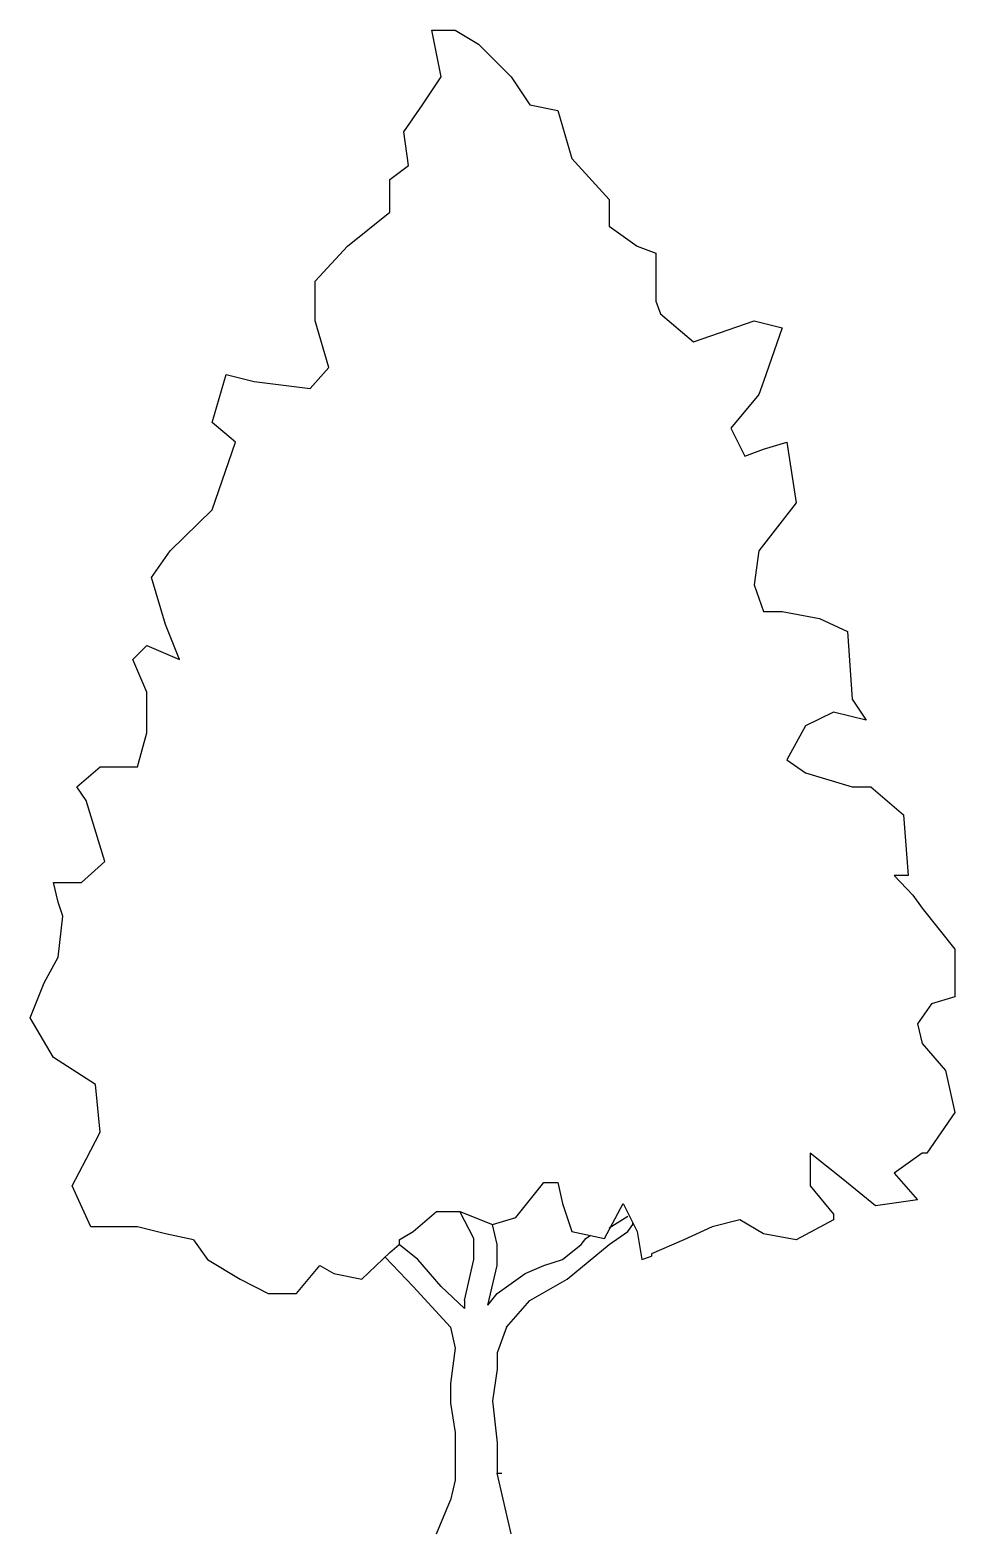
# Model space of a CAD drawing. Extents: x 327275 to 327894, y 71048 to 72054.
import ezdxf

# ---------------------------------------------------------------- set-up
doc = ezdxf.new("R2010")
doc.units = 0
doc.header["$MEASUREMENT"] = 0
doc.layers.get('0').update_dxf_attribs({"linetype": 'CONTINUOUS'})
doc.layers.add('ORIGIN', color=7, linetype='CONTINUOUS')

msp = doc.modelspace()

# ---------------------------------------------------------------- linework, layer by layer
at = {"color": 7, "linetype": 'CONTINUOUS'}
for p, q in [((327550.3, 72023), (327544.1, 72054.3)), ((327544.1, 72054.3), (327559.7, 72054.3)), ((327559.7, 72054.3), (327575.3, 72044.9)), ((327575.3, 72044.9), (327597.2, 72023)), ((327537.8, 72004.3), (327550.3, 72023)), ((327597.2, 72023), (327609.7, 72004.3)), ((327525.3, 71986.3), (327537.8, 72004.3)), ((327609.7, 72004.3), (327628.5, 72000.4)), ((327628.5, 72000.4), (327637.8, 71968.4)), ((327528.5, 71963.7), (327525.3, 71986.3)), ((327637.8, 71968.4), (327662.8, 71941)), ((327516, 71954.3), (327528.5, 71963.7)), ((327516, 71932.4), (327516, 71954.3)), ((327662.8, 71941), (327662.8, 71923)), ((327487.8, 71909.8), (327516, 71932.4)), ((327662.8, 71923), (327681.6, 71909.8)), ((327466, 71886.3), (327487.8, 71909.8)), ((327681.6, 71909.8), (327694.1, 71905.1)), ((327694.1, 71905.1), (327694.1, 71873)), ((327466, 71859.8), (327466, 71886.3)), ((327694.1, 71873), (327697.2, 71864.4)), ((327475.3, 71828.5), (327466, 71859.8)), ((327697.2, 71864.4), (327719.1, 71845.7)), ((327719.1, 71845.7), (327759.7, 71859.8)), ((327759.7, 71859.8), (327778.5, 71855.1)), ((327778.5, 71855.1), (327766, 71819.1)), ((327462.8, 71814.4), (327475.3, 71828.5)), ((327397.2, 71791.8), (327406.6, 71823.8)), ((327406.6, 71823.8), (327425.3, 71819.1)), ((327425.3, 71819.1), (327462.8, 71814.4)), ((327766, 71819.1), (327762.8, 71810.5)), ((327762.8, 71810.5), (327744.1, 71787.9)), ((327412.8, 71778.5), (327397.2, 71791.8)), ((327744.1, 71787.9), (327753.5, 71769.1)), ((327397.2, 71733.2), (327412.8, 71778.5)), ((327766, 71773.8), (327781.6, 71778.5)), ((327781.6, 71778.5), (327787.8, 71737.9)), ((327753.5, 71769.1), (327766, 71773.8)), ((327787.8, 71737.9), (327762.8, 71705.9)), ((327369.1, 71705.9), (327397.2, 71733.2)), ((327356.6, 71687.9), (327369.1, 71705.9)), ((327762.8, 71705.9), (327759.7, 71683.2)), ((327366, 71656.6), (327356.6, 71687.9)), ((327759.7, 71683.2), (327766, 71665.2)), ((327766, 71665.2), (327778.5, 71665.2)), ((327778.5, 71665.2), (327803.5, 71660.5)), ((327375.3, 71633.2), (327366, 71656.6)), ((327803.5, 71660.5), (327822.2, 71651.9)), ((327822.2, 71651.9), (327825.3, 71606.6)), ((327344.1, 71633.2), (327353.5, 71642.6)), ((327353.5, 71642.6), (327375.3, 71633.2)), ((327353.5, 71611.3), (327344.1, 71633.2)), ((327353.5, 71584), (327353.5, 71611.3)), ((327825.3, 71606.6), (327834.7, 71592.6)), ((327812.8, 71598), (327794.1, 71588.7)), ((327834.7, 71592.6), (327812.8, 71598)), ((327794.1, 71588.7), (327781.6, 71566)), ((327347.2, 71561.3), (327353.5, 71584)), ((327781.6, 71566), (327794.1, 71557.4)), ((327322.2, 71561.3), (327341, 71561.3)), ((327341, 71561.3), (327347.2, 71561.3)), ((327794.1, 71557.4), (327825.3, 71548)), ((327312.8, 71538.7), (327306.6, 71548)), ((327825.3, 71548), (327837.8, 71548)), ((327837.8, 71548), (327859.7, 71529.3)), ((327325.3, 71498), (327312.8, 71538.7)), ((327859.7, 71529.3), (327862.8, 71488.7)), ((327309.7, 71484), (327325.3, 71498)), ((327853.5, 71488.7), (327866, 71475.4)), ((327862.8, 71488.7), (327853.5, 71488.7)), ((327294.1, 71470.7), (327291, 71484)), ((327291, 71484), (327309.7, 71484)), ((327866, 71475.4), (327872.2, 71466.8)), ((327297.2, 71461.3), (327294.1, 71470.7)), ((327872.2, 71466.8), (327894.1, 71439.4)), ((327294.1, 71434), (327297.2, 71461.3)), ((327284.7, 71416.8), (327294.1, 71434)), ((327894.1, 71439.4), (327894.1, 71426.2)), ((327894.1, 71426.2), (327894.1, 71407.4)), ((327275.3, 71393.4), (327284.7, 71416.8)), ((327894.1, 71407.4), (327878.5, 71402.7)), ((327878.5, 71402.7), (327869.1, 71389.4)), ((327291, 71366.8), (327275.3, 71393.4)), ((327869.1, 71389.4), (327872.2, 71376.2)), ((327872.2, 71376.2), (327887.8, 71358.2)), ((327319.1, 71348.8), (327291, 71366.8)), ((327887.8, 71358.2), (327894.1, 71330.1)), ((327322.2, 71316.8), (327319.1, 71348.8)), ((327894.1, 71330.1), (327875.3, 71302.7)), ((327312.8, 71298.8), (327322.2, 71316.8)), ((327303.5, 71280.9), (327312.8, 71298.8)), ((327797.2, 71302.7), (327797.2, 71280.9)), ((327819.1, 71285.5), (327797.2, 71302.7)), ((327872.2, 71302.7), (327853.5, 71289.4)), ((327875.3, 71302.7), (327872.2, 71302.7)), ((327600.3, 71259.8), (327619.1, 71283.2)), ((327619.1, 71283.2), (327628.5, 71283.2)), ((327628.5, 71283.2), (327631.6, 71269.1)), ((327841, 71267.6), (327819.1, 71285.5)), ((327853.5, 71289.4), (327869.1, 71271.5)), ((327316, 71253.5), (327303.5, 71280.9)), ((327797.2, 71280.9), (327812.8, 71262.1)), ((327531.6, 71250.4), (327547.2, 71263.7)), ((327547.2, 71263.7), (327550.3, 71263.7)), ((327550.3, 71263.7), (327562.8, 71263.7)), ((327572.2, 71245.7), (327562.8, 71263.7)), ((327562.8, 71263.7), (327584.7, 71255.1)), ((327631.6, 71269.1), (327637.8, 71250.4)), ((327659.7, 71245.7), (327672.2, 71269.1)), ((327672.2, 71269.1), (327681.6, 71250.4)), ((327869.1, 71271.5), (327841, 71267.6)), ((327347.2, 71253.5), (327316, 71253.5)), ((327366, 71248.8), (327347.2, 71253.5)), ((327584.7, 71255.1), (327600.3, 71259.8)), ((327587.8, 71241.8), (327584.7, 71255.1)), ((327675.3, 71260.5), (327662.8, 71252.7)), ((327675.3, 71250.4), (327678.5, 71255.1)), ((327678.5, 71255.1), (327678.5, 71255.9)), ((327731.6, 71253.5), (327712.8, 71244.9)), ((327750.3, 71258.2), (327731.6, 71253.5)), ((327766, 71248.8), (327750.3, 71258.2)), ((327812.8, 71258.2), (327787.8, 71244.9)), ((327812.8, 71262.1), (327812.8, 71258.2)), ((327384.7, 71244.9), (327366, 71248.8)), ((327384.7, 71244.9), (327394.1, 71231.6)), ((327522.2, 71244.9), (327531.6, 71250.4)), ((327522.2, 71244.9), (327522.2, 71241.8)), ((327572.2, 71231.6), (327572.2, 71245.7)), ((327637.8, 71250.4), (327659.7, 71245.7)), ((327644.1, 71241.8), (327647.2, 71245.7)), ((327647.2, 71245.7), (327650.3, 71248)), ((327662.8, 71241.8), (327675.3, 71250.4)), ((327681.6, 71250.4), (327684.7, 71231.6)), ((327712.8, 71244.9), (327691, 71235.5)), ((327787.8, 71244.9), (327766, 71248.8)), ((327497.2, 71218.4), (327516, 71236.3)), ((327512.8, 71233.2), (327531.6, 71213.7)), ((327516, 71236.3), (327522.2, 71241.8)), ((327534.7, 71231.6), (327522.2, 71241.8)), ((327587.8, 71227.7), (327587.8, 71241.8)), ((327631.6, 71231.6), (327644.1, 71241.8)), ((327634.7, 71218.4), (327662.8, 71241.8)), ((327684.7, 71231.6), (327691, 71234)), ((327691, 71235.5), (327691, 71234)), ((327394.1, 71231.6), (327416, 71218.4)), ((327453.5, 71209), (327469.1, 71227.7)), ((327469.1, 71227.7), (327478.5, 71222.3)), ((327550.3, 71213.7), (327534.7, 71231.6)), ((327566, 71204.3), (327572.2, 71231.6)), ((327581.6, 71201.2), (327587.8, 71227.7)), ((327606.6, 71222.3), (327619.1, 71227.7)), ((327619.1, 71227.7), (327631.6, 71231.6)), ((327416, 71218.4), (327434.7, 71209)), ((327478.5, 71222.3), (327497.2, 71218.4)), ((327531.6, 71213.7), (327556.6, 71186.3)), ((327566, 71198.8), (327550.3, 71213.7)), ((327587.8, 71209), (327606.6, 71222.3)), ((327609.7, 71204.3), (327634.7, 71218.4)), ((327434.7, 71209), (327453.5, 71209)), ((327566, 71204.3), (327566, 71198.8)), ((327581.6, 71201.2), (327587.8, 71209)), ((327594.1, 71186.3), (327609.7, 71204.3)), ((327556.6, 71186.3), (327559.7, 71172.3)), ((327594.1, 71186.3), (327587.8, 71169.1)), ((327559.7, 71172.3), (327556.6, 71148.8)), ((327587.8, 71169.1), (327587.8, 71158.2)), ((327587.8, 71158.2), (327584.7, 71137.1)), ((327556.6, 71148.8), (327556.6, 71135.5)), ((327556.6, 71135.5), (327559.7, 71116)), ((327584.7, 71137.1), (327587.8, 71109)), ((327559.7, 71116), (327559.7, 71084)), ((327587.8, 71109), (327587.8, 71088.7)), ((327559.7, 71084), (327556.6, 71070.7)), ((327597.2, 71048), (327587.8, 71088.7)), ((327587.8, 71088.7), (327591, 71088.7)), ((327547.2, 71048), (327556.6, 71070.7))]:
    msp.add_line(p, q, dxfattribs=at)
at = {"layer": 'ORIGIN', "color": 170, "linetype": 'CONTINUOUS'}
msp.add_line((327306.6, 71548), (327322.2, 71561.3), dxfattribs=at)

doc.saveas('drawing.dxf')
